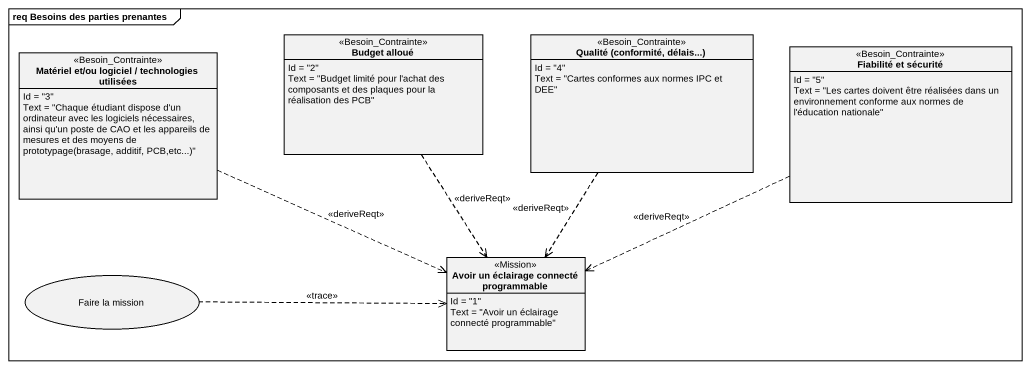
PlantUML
@startuml
mainframe req Besoins des parties prenantes
allowmixing
hide circle
hide empty members
class "Budget alloué" as Budget_alloué <<Besoin_Contrainte>> {
  Id = "2"
  Text = "Budget limité pour l'achat des composants et des plaques pour la réalisation des PCB"
}
class "Qualité (conformité, délais...)" as Qualité_conformité_délais <<Besoin_Contrainte>> {
  Id = "4"
  Text = "Cartes conformes aux normes IPC et DEE"
}
class "Fiabilité et sécurité" as Fiabilité_et_sécurité <<Besoin_Contrainte>> {
  Id = "5"
  Text = "Les cartes doivent être réalisées dans un environnement conforme aux normes de l'éducation nationale"
}
class "Matériel et/ou logiciel / technologies utilisées" as Matériel_et_ou_logiciel <<Besoin_Contrainte>> {
  Id = "3"
  {field} Text = "Chaque étudiant dispose d'un ordinateur avec les logiciels nécessaires, ainsi qu'un poste de CAO et les appareils de mesures et des moyens de prototypage(brasage, additif, PCB,etc...)"
}
usecase "Faire la mission" as Faire_la_mission
class "Avoir un éclairage connecté programmable" as Avoir_un_éclairage_connecté <<Mission>> {
  Id = "1"
  Text = "Avoir un éclairage connecté programmable"
}
Budget_alloué ..> Avoir_un_éclairage_connecté : <<deriveReqt>>
Qualité_conformité_délais ..> Avoir_un_éclairage_connecté : <<deriveReqt>>
Fiabilité_et_sécurité .left.> Avoir_un_éclairage_connecté : <<deriveReqt>>
Matériel_et_ou_logiciel .right.> Avoir_un_éclairage_connecté : <<deriveReqt>>
Faire_la_mission .right.> Avoir_un_éclairage_connecté : <<trace>>
@enduml
